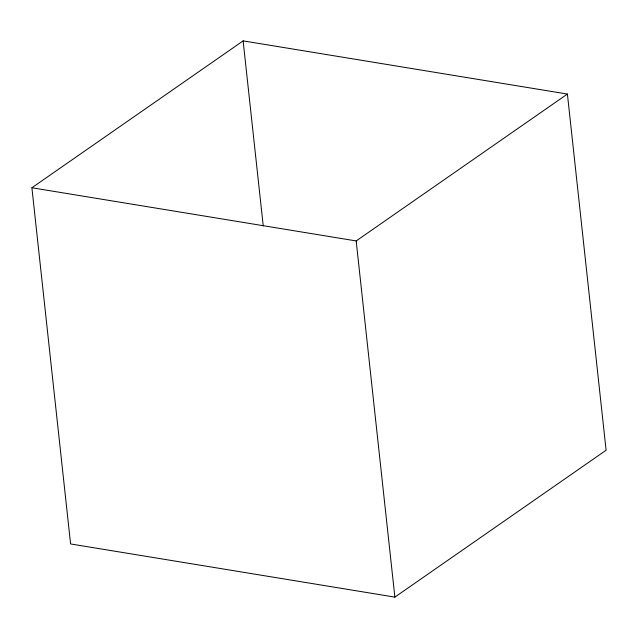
<?xml version="1.0" encoding="UTF-8"?>
<svg xmlns="http://www.w3.org/2000/svg" width="638" height="638" viewBox="0 0 638 638"><rect width="100%" height="100%" fill="white"/><g stroke="black" fill="none" stroke-linecap="round" stroke-linejoin="round"><path stroke-width="0.96" d="M31.9 187.763L243.126 40.88L567.405 94.049L606.1 450.237L394.874 597.12L70.595 543.951L31.9 187.763L356.179 240.933L567.405 94.049M356.179 240.933L394.874 597.12M243.126 40.88L263.231 225.9"/></g></svg>
